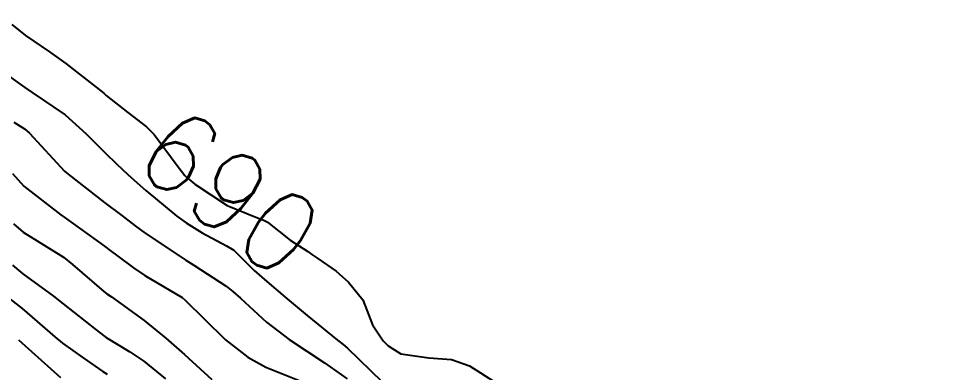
# Model space of a CAD drawing. Header units: metres. Extents: x 298520 to 308411, y 7433745 to 7450750.
# Drawn here: x 301294.91 to 301340.35, y 7442955.9 to 7442973.3 of the extents above; entities that cross this region are included whole.
import ezdxf
from ezdxf.enums import TextEntityAlignment as Align

# ---------------------------------------------------------------- set-up
doc = ezdxf.new("R2010")
doc.units = ezdxf.units.M
doc.header["$LTSCALE"] = 10
doc.linetypes.add('DASHED', pattern=[0.75, 0.5, -0.25])
for name, color, linetype in [('Cotas', 45, 'Continuous'), ('Curvas de Nivel 1m', 11, 'Continuous'), ('Curvas de Nivel 5m', 15, 'Continuous'), ('Vias Secundárias', 230, 'DASHED')]:
    doc.layers.add(name, color=color, linetype=linetype)
doc.styles.add('Style-STANDARD', font='STANDARD.shx')

msp = doc.modelspace()

# ---------------------------------------------------------------- linework, layer by layer
at = {"layer": 'Curvas de Nivel 1m', "flags": 128}
for points, elevation in [([(301294.194, 7442970.647), (301295.225, 7442969.909), (301295.582, 7442969.666), (301297.207, 7442968.567), (301298.225, 7442967.64), (301299.183, 7442966.68), (301299.722, 7442966.165), (301300.295, 7442965.613), (301301.162, 7442964.849), (301302.692, 7442963.585), (301303.14, 7442963.255), (301303.933, 7442962.774), (301305.129, 7442962.124), (301305.481, 7442961.909), (301305.848, 7442961.549), (301306.488, 7442960.911), (301307.111, 7442960.368), (301308.106, 7442959.52), (301309.091, 7442958.698), (301310.575, 7442957.487), (301310.862, 7442957.274), (301311.069, 7442957.101), (301312.758, 7442955.463)], 691), ([(301294.674, 7442968.204), (301295.196, 7442967.88), (301295.447, 7442967.667), (301297.174, 7442965.803), (301297.341, 7442965.648), (301299.152, 7442964.247), (301299.976, 7442963.618), (301300.64, 7442963.11), (301301.134, 7442962.754), (301302.878, 7442961.582), (301303.121, 7442961.425), (301303.512, 7442961.183), (301305.109, 7442960.145), (301305.44, 7442959.889), (301305.812, 7442959.549), (301307.086, 7442958.38), (301308.199, 7442957.519), (301309.067, 7442956.954), (301309.94, 7442956.375), (301311.054, 7442955.587)], 692), ([(301294.609, 7442965.678), (301295.164, 7442965.068), (301296.988, 7442963.652), (301297.142, 7442963.543), (301297.487, 7442963.298), (301299.128, 7442962.114), (301299.407, 7442961.907), (301299.78, 7442961.62), (301300.552, 7442961.043), (301301.114, 7442960.678), (301302.942, 7442959.582), (301303.101, 7442959.456), (301305.019, 7442957.561), (301305.072, 7442957.508), (301306.177, 7442956.656), (301307.059, 7442956.17), (301308.694, 7442955.514)], 693), ([(301294.666, 7442963.205), (301295.134, 7442962.806), (301296.993, 7442961.651), (301297.122, 7442961.564), (301297.552, 7442961.213), (301299.105, 7442959.884), (301299.25, 7442959.773), (301299.471, 7442959.624), (301301.086, 7442958.453), (301302.15, 7442957.589), (301303.065, 7442956.788), (301304.406, 7442955.566)], 694), ([(301294.264, 7442959.683), (301295.094, 7442959.044), (301296.696, 7442957.654), (301297.07, 7442957.343), (301298.084, 7442956.619), (301299.056, 7442955.954), (301299.256, 7442955.828)], 696), ([(301294.906, 7442957.507), (301295.07, 7442957.362), (301296.965, 7442955.651)], 697)]:
    msp.add_lwpolyline(points, dxfattribs=dict(at, elevation=elevation))
at = {"layer": 'Curvas de Nivel 5m', "flags": 128}
for points, elevation in [([(301294.58, 7442973.004), (301295.251, 7442972.459), (301296.433, 7442971.658), (301297.237, 7442971.092), (301299.092, 7442969.631), (301299.221, 7442969.522), (301300.277, 7442968.687), (301301.197, 7442967.971), (301301.563, 7442967.596), (301302.755, 7442966.006), (301303.08, 7442965.581), (301303.172, 7442965.487), (301303.576, 7442965.167), (301305.151, 7442964.118), (301306.559, 7442963.539), (301306.985, 7442963.376), (301307.14, 7442963.285), (301308.244, 7442962.406), (301309.126, 7442961.842), (301309.318, 7442961.7), (301309.607, 7442961.503), (301310.509, 7442960.881), (301311.112, 7442960.349), (301311.822, 7442959.473), (301312.303, 7442958.25), (301312.821, 7442957.463), (301313.07, 7442957.212), (301313.695, 7442956.826), (301315.065, 7442956.625), (301316.185, 7442956.544), (301317.061, 7442956.226), (301318.371, 7442955.397)], 690), ([(301294.615, 7442961.175), (301295.114, 7442960.751), (301296.621, 7442959.655), (301297.097, 7442959.285), (301298.716, 7442957.996), (301299.074, 7442957.718), (301299.208, 7442957.628), (301300.381, 7442956.925), (301301.062, 7442956.466), (301302.13, 7442955.589)], 695)]:
    msp.add_lwpolyline(points, dxfattribs=dict(at, elevation=elevation))
at = {"layer": 'Vias Secundárias'}
msp.add_lwpolyline([(301465.55, 7442973.319, 0), (301478.59, 7442967.28, -0.011668)], format="xyb", dxfattribs=at)

# ---------------------------------------------------------------- texts
at = {"layer": 'Cotas', "style": 'Style-STANDARD'}
msp.add_text('690', height=4, rotation=321.8276, dxfattribs=at).set_placement((301305.274, 7442964.772, 690), align=Align.MIDDLE_CENTER)

doc.saveas('drawing.dxf')
